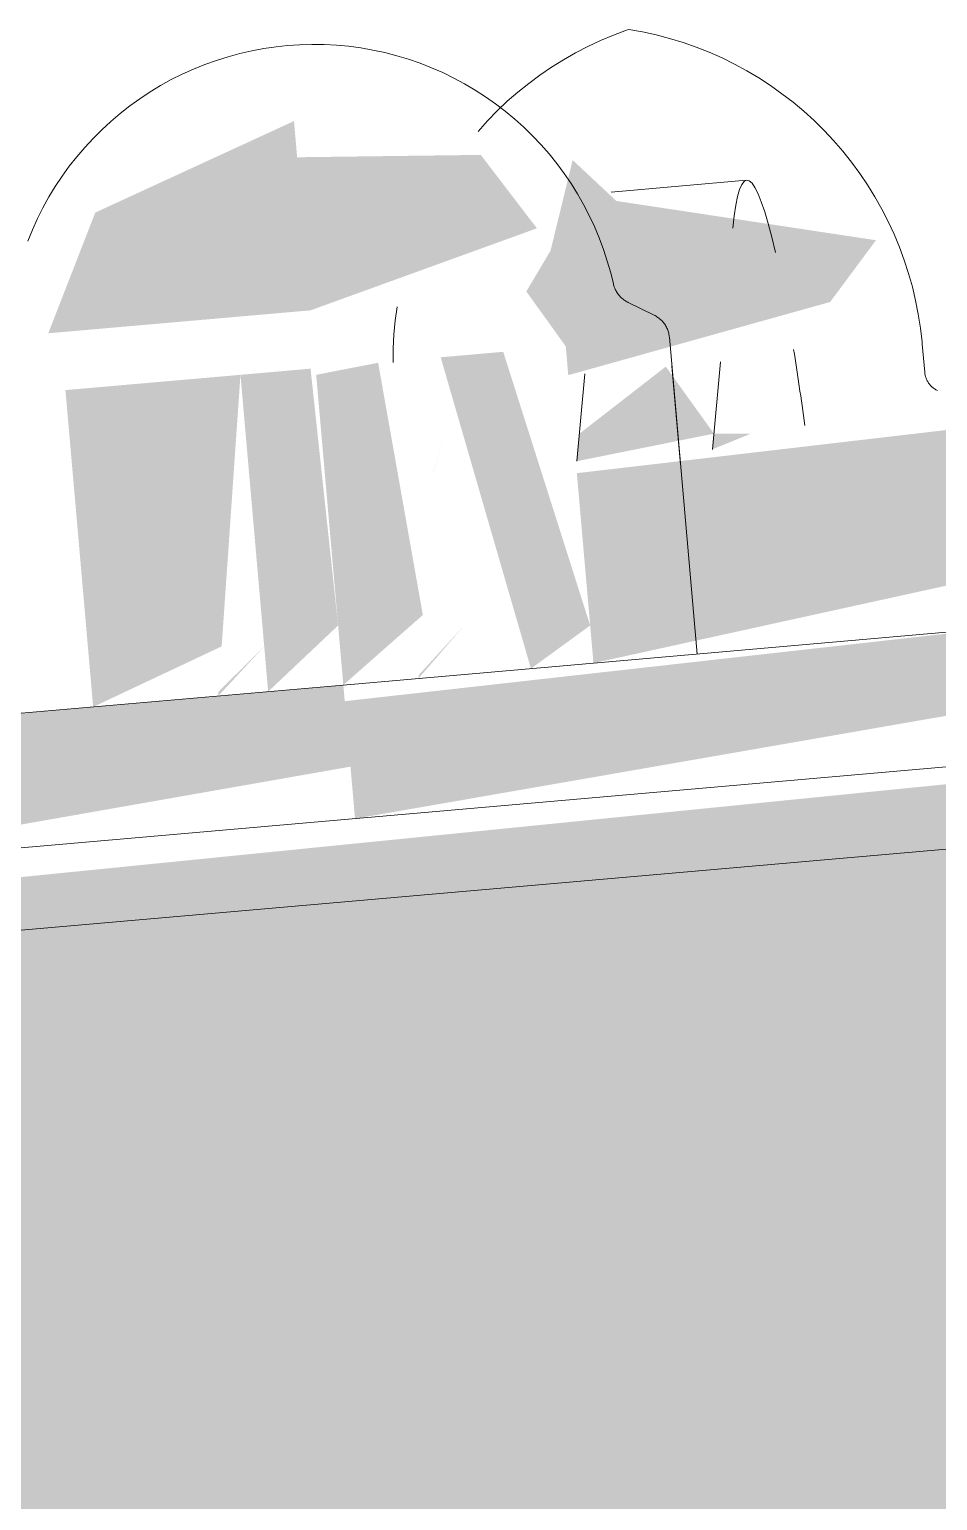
# Model space of a CAD drawing. Header units: millimetres. Extents: x -4612930 to -4329258, y -1064 to 30311.
# Drawn here: x -4567665.3 to -4567632, y 16921.3 to 16975.1 of the extents above; entities that cross this region are included whole.
import ezdxf

# ---------------------------------------------------------------- set-up
doc = ezdxf.new("R2010")
doc.units = ezdxf.units.MM
doc.layers.add('Q-SPCQ', color=91, linetype='Continuous', lineweight=5)

# ---------------------------------------------------------------- blocks, each defined once
blk = doc.blocks.new('Static Line_Sayfa_Metal Deck_Pan Mount - Up to 15 _ pitch - Max 2 Users-1845519-SOUTH WEST')
at = {"layer": 'Q-SPCQ'}
for points in [[(-4567664.569, 16963.987), (-4567654.968, 16964.827), (-4567655.574, 16971.756), (-4567661.907, 16968.84), (-4567664.527, 16964.064)], [(-4567664.569, 16963.987), (-4567658.45, 16970.431), (-4567662.849, 16968.406), (-4567664.539, 16964.064)], [(-4567654.968, 16964.827), (-4567646.68, 16967.83), (-4567648.736, 16970.518), (-4567655.458, 16970.431)], [(-4567645.533, 16962.454), (-4567635.946, 16965.133), (-4567634.268, 16967.394), (-4567643.774, 16968.832), (-4567645.372, 16970.329), (-4567646.182, 16967.011), (-4567647.069, 16965.518), (-4567645.625, 16963.509), (-4567645.599, 16963.215)], [(-4567650.499, 16958.843), (-4567649.98, 16960.549), (-4567650.497, 16958.866)], [(-4567653.339, 16946.217), (-4567628.62, 16950.519), (-4567629.565, 16953.228), (-4567653.716, 16950.519), (-4567653.343, 16946.263)], [(-4567733.807, 16908.663), (-4567730.627, 16908.941), (-4567723.08, 16937.104), (-4567583.076, 16949.353), (-4567568.903, 16923.09), (-4567567.573, 16923.206), (-4567582.636, 16952.403), (-4567725.941, 16938.02), (-4567728.502, 16928.461)], [(-4567658.346, 16950.71), (-4567656.663, 16952.525), (-4567658.335, 16950.87)], [(-4567675.256, 16944.3), (-4567653.506, 16948.122), (-4567653.768, 16951.111), (-4567675.684, 16949.193), (-4567675.422, 16946.205)]]:
    blk.add_hatch(color=256, dxfattribs=at).paths.add_polyline_path(points)
h = blk.add_hatch(color=256, dxfattribs=at)
h.paths.add_polyline_path([(-4567650.204, 16963.108), (-4567646.9, 16951.712), (-4567644.731, 16953.29), (-4567647.914, 16963.309), (-4567648.736, 16963.237)])
h.paths.add_polyline_path([(-4567653.768, 16951.111), (-4567650.856, 16953.675), (-4567652.493, 16962.908), (-4567654.761, 16962.467), (-4567653.891, 16952.525)])
h = blk.add_hatch(color=256, dxfattribs=at)
h.paths.add_polyline_path([(-4567657.533, 16962.467), (-4567656.519, 16950.87), (-4567653.958, 16953.29), (-4567654.968, 16962.692)])
h.paths.add_polyline_path([(-4567662.925, 16950.31), (-4567658.221, 16952.525), (-4567657.533, 16962.467), (-4567663.94, 16961.907), (-4567662.943, 16950.51)])
h = blk.add_hatch(color=256, dxfattribs=at)
h.paths.add_polyline_path([(-4567651.017, 16951.351), (-4567649.344, 16953.29), (-4567651.008, 16951.476)])
h.paths.add_polyline_path([(-4567644.61, 16951.912), (-4567629.78, 16955.168), (-4567630.256, 16960.614), (-4567645.219, 16958.866), (-4567644.664, 16952.525)])
h = blk.add_hatch(color=256, dxfattribs=at)
h.paths.add_polyline_path([(-4567737.857, 16908.308), (-4567733.807, 16908.663), (-4567725.941, 16938.02), (-4567740.346, 16936.76), (-4567739.23, 16923.999)])
h.paths.add_polyline_path([(-4567730.627, 16908.941), (-4567570.754, 16922.928), (-4567583.076, 16949.353), (-4567723.08, 16937.104), (-4567725.396, 16928.461)])
h.paths.add_polyline_path([(-4567567.573, 16923.206), (-4567538.618, 16925.739), (-4567541.107, 16954.191), (-4567579.766, 16949.353), (-4567570.024, 16928.461)])
for p, q in [((-4567642.39, 16964.652), (-4567643.344, 16965.118)), ((-4567642.39, 16964.652), (-4567643.344, 16965.118)), ((-4567640.817, 16952.244), (-4567641.832, 16963.841)), ((-4567640.817, 16952.244), (-4567641.832, 16963.841)), ((-4567632.484, 16962.565), (-4567632.574, 16963.588)), ((-4567632.484, 16962.565), (-4567632.574, 16963.588)), ((-4567632.484, 16962.565), (-4567632.574, 16963.588)), ((-4567632.484, 16962.565), (-4567632.574, 16963.588)), ((-4567632.484, 16962.565), (-4567632.574, 16963.588)), ((-4567632.484, 16962.565), (-4567632.574, 16963.588)), ((-4567632.484, 16962.565), (-4567632.574, 16963.588)), ((-4567632.484, 16962.565), (-4567632.574, 16963.588)), ((-4567632.484, 16962.565), (-4567632.574, 16963.588)), ((-4567632.484, 16962.565), (-4567632.574, 16963.588)), ((-4567632.484, 16962.565), (-4567632.574, 16963.588)), ((-4567632.484, 16962.565), (-4567632.574, 16963.588)), ((-4567632.484, 16962.565), (-4567632.574, 16963.588)), ((-4567632.484, 16962.565), (-4567632.574, 16963.588)), ((-4567632.484, 16962.565), (-4567632.574, 16963.588)), ((-4567632.484, 16962.565), (-4567632.574, 16963.588)), ((-4567632.484, 16962.565), (-4567632.574, 16963.588)), ((-4567641.425, 16959.189), (-4567641.739, 16962.786)), ((-4567641.425, 16959.189), (-4567641.739, 16962.786)), ((-4567653.768, 16951.111), (-4567628.863, 16953.29)), ((-4567581.245, 16952.525), (-4567725.434, 16939.91)), ((-4567675.684, 16949.193), (-4567653.768, 16951.111)), ((-4567723.08, 16937.104), (-4567583.076, 16949.353))]:
    blk.add_line(p, q, dxfattribs=at)
at = {"layer": 'Q-SPCQ', "flags": 128}
for points in [[(-4567648.835, 16971.38), (-4567648.493, 16971.76), (-4567648.135, 16972.127), (-4567647.764, 16972.479), (-4567647.378, 16972.815), (-4567646.98, 16973.137), (-4567646.568, 16973.441), (-4567646.145, 16973.73), (-4567645.711, 16974.001), (-4567645.267, 16974.254), (-4567644.812, 16974.489), (-4567644.349, 16974.707), (-4567643.877, 16974.905), (-4567643.398, 16975.084), (-4567643.32, 16975.111)], [(-4567648.835, 16971.38), (-4567648.493, 16971.76), (-4567648.135, 16972.127), (-4567647.764, 16972.479), (-4567647.378, 16972.815), (-4567646.98, 16973.137), (-4567646.568, 16973.441), (-4567646.145, 16973.73), (-4567645.711, 16974.001), (-4567645.267, 16974.254), (-4567644.812, 16974.489), (-4567644.349, 16974.707), (-4567643.877, 16974.905), (-4567643.398, 16975.084), (-4567643.32, 16975.111)], [(-4567648.835, 16971.38), (-4567648.493, 16971.76), (-4567648.135, 16972.127), (-4567647.764, 16972.479), (-4567647.378, 16972.815), (-4567646.98, 16973.137), (-4567646.568, 16973.441), (-4567646.145, 16973.73), (-4567645.711, 16974.001), (-4567645.267, 16974.254), (-4567644.812, 16974.489), (-4567644.349, 16974.707), (-4567643.877, 16974.905), (-4567643.398, 16975.084), (-4567643.32, 16975.111)], [(-4567648.835, 16971.38), (-4567648.493, 16971.76), (-4567648.135, 16972.127), (-4567647.764, 16972.479), (-4567647.378, 16972.815), (-4567646.98, 16973.137), (-4567646.568, 16973.441), (-4567646.145, 16973.73), (-4567645.711, 16974.001), (-4567645.267, 16974.254), (-4567644.812, 16974.489), (-4567644.349, 16974.707), (-4567643.877, 16974.905), (-4567643.398, 16975.084), (-4567643.32, 16975.111)], [(-4567648.835, 16971.38), (-4567648.493, 16971.76), (-4567648.135, 16972.127), (-4567647.764, 16972.479), (-4567647.378, 16972.815), (-4567646.98, 16973.137), (-4567646.568, 16973.441), (-4567646.145, 16973.73), (-4567645.711, 16974.001), (-4567645.267, 16974.254), (-4567644.812, 16974.489), (-4567644.349, 16974.707), (-4567643.877, 16974.905), (-4567643.398, 16975.084), (-4567643.32, 16975.111)], [(-4567648.835, 16971.38), (-4567648.493, 16971.76), (-4567648.135, 16972.127), (-4567647.764, 16972.479), (-4567647.378, 16972.815), (-4567646.98, 16973.137), (-4567646.568, 16973.441), (-4567646.145, 16973.73), (-4567645.711, 16974.001), (-4567645.267, 16974.254), (-4567644.812, 16974.489), (-4567644.349, 16974.707), (-4567643.877, 16974.905), (-4567643.398, 16975.084), (-4567643.32, 16975.111)], [(-4567648.835, 16971.38), (-4567648.493, 16971.76), (-4567648.135, 16972.127), (-4567647.764, 16972.479), (-4567647.378, 16972.815), (-4567646.98, 16973.137), (-4567646.568, 16973.441), (-4567646.145, 16973.73), (-4567645.711, 16974.001), (-4567645.267, 16974.254), (-4567644.812, 16974.489), (-4567644.349, 16974.707), (-4567643.877, 16974.905), (-4567643.398, 16975.084), (-4567643.32, 16975.111)], [(-4567648.835, 16971.38), (-4567648.493, 16971.76), (-4567648.135, 16972.127), (-4567647.764, 16972.479), (-4567647.378, 16972.815), (-4567646.98, 16973.137), (-4567646.568, 16973.441), (-4567646.145, 16973.73), (-4567645.711, 16974.001), (-4567645.267, 16974.254), (-4567644.812, 16974.489), (-4567644.349, 16974.707), (-4567643.877, 16974.905), (-4567643.398, 16975.084), (-4567643.32, 16975.111)], [(-4567648.835, 16971.38), (-4567648.493, 16971.76), (-4567648.135, 16972.127), (-4567647.764, 16972.479), (-4567647.378, 16972.815), (-4567646.98, 16973.137), (-4567646.568, 16973.441), (-4567646.145, 16973.73), (-4567645.711, 16974.001), (-4567645.267, 16974.254), (-4567644.812, 16974.489), (-4567644.349, 16974.707), (-4567643.877, 16974.905), (-4567643.398, 16975.084), (-4567643.32, 16975.111)], [(-4567648.835, 16971.38), (-4567648.493, 16971.76), (-4567648.135, 16972.127), (-4567647.764, 16972.479), (-4567647.378, 16972.815), (-4567646.98, 16973.137), (-4567646.568, 16973.441), (-4567646.145, 16973.73), (-4567645.711, 16974.001), (-4567645.267, 16974.254), (-4567644.812, 16974.489), (-4567644.349, 16974.707), (-4567643.877, 16974.905), (-4567643.398, 16975.084), (-4567643.32, 16975.111)], [(-4567648.835, 16971.38), (-4567648.493, 16971.76), (-4567648.135, 16972.127), (-4567647.764, 16972.479), (-4567647.378, 16972.815), (-4567646.98, 16973.137), (-4567646.568, 16973.441), (-4567646.145, 16973.73), (-4567645.711, 16974.001), (-4567645.267, 16974.254), (-4567644.812, 16974.489), (-4567644.349, 16974.707), (-4567643.877, 16974.905), (-4567643.398, 16975.084), (-4567643.32, 16975.111)], [(-4567648.835, 16971.38), (-4567648.493, 16971.76), (-4567648.135, 16972.127), (-4567647.764, 16972.479), (-4567647.378, 16972.815), (-4567646.98, 16973.137), (-4567646.568, 16973.441), (-4567646.145, 16973.73), (-4567645.711, 16974.001), (-4567645.267, 16974.254), (-4567644.812, 16974.489), (-4567644.349, 16974.707), (-4567643.877, 16974.905), (-4567643.398, 16975.084), (-4567643.32, 16975.111)], [(-4567648.835, 16971.38), (-4567648.493, 16971.76), (-4567648.135, 16972.127), (-4567647.764, 16972.479), (-4567647.378, 16972.815), (-4567646.98, 16973.137), (-4567646.568, 16973.441), (-4567646.145, 16973.73), (-4567645.711, 16974.001), (-4567645.267, 16974.254), (-4567644.812, 16974.489), (-4567644.349, 16974.707), (-4567643.877, 16974.905), (-4567643.398, 16975.084), (-4567643.32, 16975.111)], [(-4567648.835, 16971.38), (-4567648.493, 16971.76), (-4567648.135, 16972.127), (-4567647.764, 16972.479), (-4567647.378, 16972.815), (-4567646.98, 16973.137), (-4567646.568, 16973.441), (-4567646.145, 16973.73), (-4567645.711, 16974.001), (-4567645.267, 16974.254), (-4567644.812, 16974.489), (-4567644.349, 16974.707), (-4567643.877, 16974.905), (-4567643.398, 16975.084), (-4567643.32, 16975.111)], [(-4567648.835, 16971.38), (-4567648.493, 16971.76), (-4567648.135, 16972.127), (-4567647.764, 16972.479), (-4567647.378, 16972.815), (-4567646.98, 16973.137), (-4567646.568, 16973.441), (-4567646.145, 16973.73), (-4567645.711, 16974.001), (-4567645.267, 16974.254), (-4567644.812, 16974.489), (-4567644.349, 16974.707), (-4567643.877, 16974.905), (-4567643.398, 16975.084), (-4567643.32, 16975.111)], [(-4567648.835, 16971.38), (-4567648.493, 16971.76), (-4567648.135, 16972.127), (-4567647.764, 16972.479), (-4567647.378, 16972.815), (-4567646.98, 16973.137), (-4567646.568, 16973.441), (-4567646.145, 16973.73), (-4567645.711, 16974.001), (-4567645.267, 16974.254), (-4567644.812, 16974.489), (-4567644.349, 16974.707), (-4567643.877, 16974.905), (-4567643.398, 16975.084), (-4567643.32, 16975.111)], [(-4567648.835, 16971.38), (-4567648.493, 16971.76), (-4567648.135, 16972.127), (-4567647.764, 16972.479), (-4567647.378, 16972.815), (-4567646.98, 16973.137), (-4567646.568, 16973.441), (-4567646.145, 16973.73), (-4567645.711, 16974.001), (-4567645.267, 16974.254), (-4567644.812, 16974.489), (-4567644.349, 16974.707), (-4567643.877, 16974.905), (-4567643.398, 16975.084), (-4567643.32, 16975.111)], [(-4567643.32, 16975.111), (-4567642.816, 16975.021), (-4567642.316, 16974.911), (-4567641.821, 16974.781), (-4567641.332, 16974.631), (-4567640.849, 16974.462), (-4567640.373, 16974.273), (-4567639.905, 16974.066), (-4567639.446, 16973.84), (-4567638.996, 16973.596), (-4567638.556, 16973.334), (-4567638.127, 16973.055), (-4567637.71, 16972.759), (-4567637.304, 16972.446), (-4567636.912, 16972.118), (-4567636.533, 16971.774), (-4567636.168, 16971.415), (-4567635.818, 16971.042), (-4567635.483, 16970.655), (-4567635.163, 16970.255), (-4567634.86, 16969.842), (-4567634.574, 16969.418), (-4567634.305, 16968.983), (-4567634.053, 16968.537), (-4567633.82, 16968.082), (-4567633.605, 16967.617), (-4567633.408, 16967.144), (-4567633.231, 16966.664), (-4567633.073, 16966.177), (-4567632.935, 16965.685), (-4567632.816, 16965.187), (-4567632.718, 16964.685), (-4567632.639, 16964.179), (-4567632.581, 16963.67), (-4567632.574, 16963.588)], [(-4567643.32, 16975.111), (-4567642.816, 16975.021), (-4567642.316, 16974.911), (-4567641.821, 16974.781), (-4567641.332, 16974.631), (-4567640.849, 16974.462), (-4567640.373, 16974.273), (-4567639.905, 16974.066), (-4567639.446, 16973.84), (-4567638.996, 16973.596), (-4567638.556, 16973.334), (-4567638.127, 16973.055), (-4567637.71, 16972.759), (-4567637.304, 16972.446), (-4567636.912, 16972.118), (-4567636.533, 16971.774), (-4567636.168, 16971.415), (-4567635.818, 16971.042), (-4567635.483, 16970.655), (-4567635.163, 16970.255), (-4567634.86, 16969.842), (-4567634.574, 16969.418), (-4567634.305, 16968.983), (-4567634.053, 16968.537), (-4567633.82, 16968.082), (-4567633.605, 16967.617), (-4567633.408, 16967.144), (-4567633.231, 16966.664), (-4567633.073, 16966.177), (-4567632.935, 16965.685), (-4567632.816, 16965.187), (-4567632.718, 16964.685), (-4567632.639, 16964.179), (-4567632.581, 16963.67), (-4567632.574, 16963.588)], [(-4567643.32, 16975.111), (-4567642.816, 16975.021), (-4567642.316, 16974.911), (-4567641.821, 16974.781), (-4567641.332, 16974.631), (-4567640.849, 16974.462), (-4567640.373, 16974.273), (-4567639.905, 16974.066), (-4567639.446, 16973.84), (-4567638.996, 16973.596), (-4567638.556, 16973.334), (-4567638.127, 16973.055), (-4567637.71, 16972.759), (-4567637.304, 16972.446), (-4567636.912, 16972.118), (-4567636.533, 16971.774), (-4567636.168, 16971.415), (-4567635.818, 16971.042), (-4567635.483, 16970.655), (-4567635.163, 16970.255), (-4567634.86, 16969.842), (-4567634.574, 16969.418), (-4567634.305, 16968.983), (-4567634.053, 16968.537), (-4567633.82, 16968.082), (-4567633.605, 16967.617), (-4567633.408, 16967.144), (-4567633.231, 16966.664), (-4567633.073, 16966.177), (-4567632.935, 16965.685), (-4567632.816, 16965.187), (-4567632.718, 16964.685), (-4567632.639, 16964.179), (-4567632.581, 16963.67), (-4567632.574, 16963.588)], [(-4567643.32, 16975.111), (-4567642.816, 16975.021), (-4567642.316, 16974.911), (-4567641.821, 16974.781), (-4567641.332, 16974.631), (-4567640.849, 16974.462), (-4567640.373, 16974.273), (-4567639.905, 16974.066), (-4567639.446, 16973.84), (-4567638.996, 16973.596), (-4567638.556, 16973.334), (-4567638.127, 16973.055), (-4567637.71, 16972.759), (-4567637.304, 16972.446), (-4567636.912, 16972.118), (-4567636.533, 16971.774), (-4567636.168, 16971.415), (-4567635.818, 16971.042), (-4567635.483, 16970.655), (-4567635.163, 16970.255), (-4567634.86, 16969.842), (-4567634.574, 16969.418), (-4567634.305, 16968.983), (-4567634.053, 16968.537), (-4567633.82, 16968.082), (-4567633.605, 16967.617), (-4567633.408, 16967.144), (-4567633.231, 16966.664), (-4567633.073, 16966.177), (-4567632.935, 16965.685), (-4567632.816, 16965.187), (-4567632.718, 16964.685), (-4567632.639, 16964.179), (-4567632.581, 16963.67), (-4567632.574, 16963.588)], [(-4567643.32, 16975.111), (-4567642.816, 16975.021), (-4567642.316, 16974.911), (-4567641.821, 16974.781), (-4567641.332, 16974.631), (-4567640.849, 16974.462), (-4567640.373, 16974.273), (-4567639.905, 16974.066), (-4567639.446, 16973.84), (-4567638.996, 16973.596), (-4567638.556, 16973.334), (-4567638.127, 16973.055), (-4567637.71, 16972.759), (-4567637.304, 16972.446), (-4567636.912, 16972.118), (-4567636.533, 16971.774), (-4567636.168, 16971.415), (-4567635.818, 16971.042), (-4567635.483, 16970.655), (-4567635.163, 16970.255), (-4567634.86, 16969.842), (-4567634.574, 16969.418), (-4567634.305, 16968.983), (-4567634.053, 16968.537), (-4567633.82, 16968.082), (-4567633.605, 16967.617), (-4567633.408, 16967.144), (-4567633.231, 16966.664), (-4567633.073, 16966.177), (-4567632.935, 16965.685), (-4567632.816, 16965.187), (-4567632.718, 16964.685), (-4567632.639, 16964.179), (-4567632.581, 16963.67), (-4567632.574, 16963.588)], [(-4567643.32, 16975.111), (-4567642.816, 16975.021), (-4567642.316, 16974.911), (-4567641.821, 16974.781), (-4567641.332, 16974.631), (-4567640.849, 16974.462), (-4567640.373, 16974.273), (-4567639.905, 16974.066), (-4567639.446, 16973.84), (-4567638.996, 16973.596), (-4567638.556, 16973.334), (-4567638.127, 16973.055), (-4567637.71, 16972.759), (-4567637.304, 16972.446), (-4567636.912, 16972.118), (-4567636.533, 16971.774), (-4567636.168, 16971.415), (-4567635.818, 16971.042), (-4567635.483, 16970.655), (-4567635.163, 16970.255), (-4567634.86, 16969.842), (-4567634.574, 16969.418), (-4567634.305, 16968.983), (-4567634.053, 16968.537), (-4567633.82, 16968.082), (-4567633.605, 16967.617), (-4567633.408, 16967.144), (-4567633.231, 16966.664), (-4567633.073, 16966.177), (-4567632.935, 16965.685), (-4567632.816, 16965.187), (-4567632.718, 16964.685), (-4567632.639, 16964.179), (-4567632.581, 16963.67), (-4567632.574, 16963.588)], [(-4567643.32, 16975.111), (-4567642.816, 16975.021), (-4567642.316, 16974.911), (-4567641.821, 16974.781), (-4567641.332, 16974.631), (-4567640.849, 16974.462), (-4567640.373, 16974.273), (-4567639.905, 16974.066), (-4567639.446, 16973.84), (-4567638.996, 16973.596), (-4567638.556, 16973.334), (-4567638.127, 16973.055), (-4567637.71, 16972.759), (-4567637.304, 16972.446), (-4567636.912, 16972.118), (-4567636.533, 16971.774), (-4567636.168, 16971.415), (-4567635.818, 16971.042), (-4567635.483, 16970.655), (-4567635.163, 16970.255), (-4567634.86, 16969.842), (-4567634.574, 16969.418), (-4567634.305, 16968.983), (-4567634.053, 16968.537), (-4567633.82, 16968.082), (-4567633.605, 16967.617), (-4567633.408, 16967.144), (-4567633.231, 16966.664), (-4567633.073, 16966.177), (-4567632.935, 16965.685), (-4567632.816, 16965.187), (-4567632.718, 16964.685), (-4567632.639, 16964.179), (-4567632.581, 16963.67), (-4567632.574, 16963.588)], [(-4567643.32, 16975.111), (-4567642.816, 16975.021), (-4567642.316, 16974.911), (-4567641.821, 16974.781), (-4567641.332, 16974.631), (-4567640.849, 16974.462), (-4567640.373, 16974.273), (-4567639.905, 16974.066), (-4567639.446, 16973.84), (-4567638.996, 16973.596), (-4567638.556, 16973.334), (-4567638.127, 16973.055), (-4567637.71, 16972.759), (-4567637.304, 16972.446), (-4567636.912, 16972.118), (-4567636.533, 16971.774), (-4567636.168, 16971.415), (-4567635.818, 16971.042), (-4567635.483, 16970.655), (-4567635.163, 16970.255), (-4567634.86, 16969.842), (-4567634.574, 16969.418), (-4567634.305, 16968.983), (-4567634.053, 16968.537), (-4567633.82, 16968.082), (-4567633.605, 16967.617), (-4567633.408, 16967.144), (-4567633.231, 16966.664), (-4567633.073, 16966.177), (-4567632.935, 16965.685), (-4567632.816, 16965.187), (-4567632.718, 16964.685), (-4567632.639, 16964.179), (-4567632.581, 16963.67), (-4567632.574, 16963.588)], [(-4567643.32, 16975.111), (-4567642.816, 16975.021), (-4567642.316, 16974.911), (-4567641.821, 16974.781), (-4567641.332, 16974.631), (-4567640.849, 16974.462), (-4567640.373, 16974.273), (-4567639.905, 16974.066), (-4567639.446, 16973.84), (-4567638.996, 16973.596), (-4567638.556, 16973.334), (-4567638.127, 16973.055), (-4567637.71, 16972.759), (-4567637.304, 16972.446), (-4567636.912, 16972.118), (-4567636.533, 16971.774), (-4567636.168, 16971.415), (-4567635.818, 16971.042), (-4567635.483, 16970.655), (-4567635.163, 16970.255), (-4567634.86, 16969.842), (-4567634.574, 16969.418), (-4567634.305, 16968.983), (-4567634.053, 16968.537), (-4567633.82, 16968.082), (-4567633.605, 16967.617), (-4567633.408, 16967.144), (-4567633.231, 16966.664), (-4567633.073, 16966.177), (-4567632.935, 16965.685), (-4567632.816, 16965.187), (-4567632.718, 16964.685), (-4567632.639, 16964.179), (-4567632.581, 16963.67), (-4567632.574, 16963.588)], [(-4567643.32, 16975.111), (-4567642.816, 16975.021), (-4567642.316, 16974.911), (-4567641.821, 16974.781), (-4567641.332, 16974.631), (-4567640.849, 16974.462), (-4567640.373, 16974.273), (-4567639.905, 16974.066), (-4567639.446, 16973.84), (-4567638.996, 16973.596), (-4567638.556, 16973.334), (-4567638.127, 16973.055), (-4567637.71, 16972.759), (-4567637.304, 16972.446), (-4567636.912, 16972.118), (-4567636.533, 16971.774), (-4567636.168, 16971.415), (-4567635.818, 16971.042), (-4567635.483, 16970.655), (-4567635.163, 16970.255), (-4567634.86, 16969.842), (-4567634.574, 16969.418), (-4567634.305, 16968.983), (-4567634.053, 16968.537), (-4567633.82, 16968.082), (-4567633.605, 16967.617), (-4567633.408, 16967.144), (-4567633.231, 16966.664), (-4567633.073, 16966.177), (-4567632.935, 16965.685), (-4567632.816, 16965.187), (-4567632.718, 16964.685), (-4567632.639, 16964.179), (-4567632.581, 16963.67), (-4567632.574, 16963.588)], [(-4567643.32, 16975.111), (-4567642.816, 16975.021), (-4567642.316, 16974.911), (-4567641.821, 16974.781), (-4567641.332, 16974.631), (-4567640.849, 16974.462), (-4567640.373, 16974.273), (-4567639.905, 16974.066), (-4567639.446, 16973.84), (-4567638.996, 16973.596), (-4567638.556, 16973.334), (-4567638.127, 16973.055), (-4567637.71, 16972.759), (-4567637.304, 16972.446), (-4567636.912, 16972.118), (-4567636.533, 16971.774), (-4567636.168, 16971.415), (-4567635.818, 16971.042), (-4567635.483, 16970.655), (-4567635.163, 16970.255), (-4567634.86, 16969.842), (-4567634.574, 16969.418), (-4567634.305, 16968.983), (-4567634.053, 16968.537), (-4567633.82, 16968.082), (-4567633.605, 16967.617), (-4567633.408, 16967.144), (-4567633.231, 16966.664), (-4567633.073, 16966.177), (-4567632.935, 16965.685), (-4567632.816, 16965.187), (-4567632.718, 16964.685), (-4567632.639, 16964.179), (-4567632.581, 16963.67), (-4567632.574, 16963.588)], [(-4567643.32, 16975.111), (-4567642.816, 16975.021), (-4567642.316, 16974.911), (-4567641.821, 16974.781), (-4567641.332, 16974.631), (-4567640.849, 16974.462), (-4567640.373, 16974.273), (-4567639.905, 16974.066), (-4567639.446, 16973.84), (-4567638.996, 16973.596), (-4567638.556, 16973.334), (-4567638.127, 16973.055), (-4567637.71, 16972.759), (-4567637.304, 16972.446), (-4567636.912, 16972.118), (-4567636.533, 16971.774), (-4567636.168, 16971.415), (-4567635.818, 16971.042), (-4567635.483, 16970.655), (-4567635.163, 16970.255), (-4567634.86, 16969.842), (-4567634.574, 16969.418), (-4567634.305, 16968.983), (-4567634.053, 16968.537), (-4567633.82, 16968.082), (-4567633.605, 16967.617), (-4567633.408, 16967.144), (-4567633.231, 16966.664), (-4567633.073, 16966.177), (-4567632.935, 16965.685), (-4567632.816, 16965.187), (-4567632.718, 16964.685), (-4567632.639, 16964.179), (-4567632.581, 16963.67), (-4567632.574, 16963.588)], [(-4567643.32, 16975.111), (-4567642.816, 16975.021), (-4567642.316, 16974.911), (-4567641.821, 16974.781), (-4567641.332, 16974.631), (-4567640.849, 16974.462), (-4567640.373, 16974.273), (-4567639.905, 16974.066), (-4567639.446, 16973.84), (-4567638.996, 16973.596), (-4567638.556, 16973.334), (-4567638.127, 16973.055), (-4567637.71, 16972.759), (-4567637.304, 16972.446), (-4567636.912, 16972.118), (-4567636.533, 16971.774), (-4567636.168, 16971.415), (-4567635.818, 16971.042), (-4567635.483, 16970.655), (-4567635.163, 16970.255), (-4567634.86, 16969.842), (-4567634.574, 16969.418), (-4567634.305, 16968.983), (-4567634.053, 16968.537), (-4567633.82, 16968.082), (-4567633.605, 16967.617), (-4567633.408, 16967.144), (-4567633.231, 16966.664), (-4567633.073, 16966.177), (-4567632.935, 16965.685), (-4567632.816, 16965.187), (-4567632.718, 16964.685), (-4567632.639, 16964.179), (-4567632.581, 16963.67), (-4567632.574, 16963.588)], [(-4567643.32, 16975.111), (-4567642.816, 16975.021), (-4567642.316, 16974.911), (-4567641.821, 16974.781), (-4567641.332, 16974.631), (-4567640.849, 16974.462), (-4567640.373, 16974.273), (-4567639.905, 16974.066), (-4567639.446, 16973.84), (-4567638.996, 16973.596), (-4567638.556, 16973.334), (-4567638.127, 16973.055), (-4567637.71, 16972.759), (-4567637.304, 16972.446), (-4567636.912, 16972.118), (-4567636.533, 16971.774), (-4567636.168, 16971.415), (-4567635.818, 16971.042), (-4567635.483, 16970.655), (-4567635.163, 16970.255), (-4567634.86, 16969.842), (-4567634.574, 16969.418), (-4567634.305, 16968.983), (-4567634.053, 16968.537), (-4567633.82, 16968.082), (-4567633.605, 16967.617), (-4567633.408, 16967.144), (-4567633.231, 16966.664), (-4567633.073, 16966.177), (-4567632.935, 16965.685), (-4567632.816, 16965.187), (-4567632.718, 16964.685), (-4567632.639, 16964.179), (-4567632.581, 16963.67), (-4567632.574, 16963.588)], [(-4567643.32, 16975.111), (-4567642.816, 16975.021), (-4567642.316, 16974.911), (-4567641.821, 16974.781), (-4567641.332, 16974.631), (-4567640.849, 16974.462), (-4567640.373, 16974.273), (-4567639.905, 16974.066), (-4567639.446, 16973.84), (-4567638.996, 16973.596), (-4567638.556, 16973.334), (-4567638.127, 16973.055), (-4567637.71, 16972.759), (-4567637.304, 16972.446), (-4567636.912, 16972.118), (-4567636.533, 16971.774), (-4567636.168, 16971.415), (-4567635.818, 16971.042), (-4567635.483, 16970.655), (-4567635.163, 16970.255), (-4567634.86, 16969.842), (-4567634.574, 16969.418), (-4567634.305, 16968.983), (-4567634.053, 16968.537), (-4567633.82, 16968.082), (-4567633.605, 16967.617), (-4567633.408, 16967.144), (-4567633.231, 16966.664), (-4567633.073, 16966.177), (-4567632.935, 16965.685), (-4567632.816, 16965.187), (-4567632.718, 16964.685), (-4567632.639, 16964.179), (-4567632.581, 16963.67), (-4567632.574, 16963.588)], [(-4567643.32, 16975.111), (-4567642.816, 16975.021), (-4567642.316, 16974.911), (-4567641.821, 16974.781), (-4567641.332, 16974.631), (-4567640.849, 16974.462), (-4567640.373, 16974.273), (-4567639.905, 16974.066), (-4567639.446, 16973.84), (-4567638.996, 16973.596), (-4567638.556, 16973.334), (-4567638.127, 16973.055), (-4567637.71, 16972.759), (-4567637.304, 16972.446), (-4567636.912, 16972.118), (-4567636.533, 16971.774), (-4567636.168, 16971.415), (-4567635.818, 16971.042), (-4567635.483, 16970.655), (-4567635.163, 16970.255), (-4567634.86, 16969.842), (-4567634.574, 16969.418), (-4567634.305, 16968.983), (-4567634.053, 16968.537), (-4567633.82, 16968.082), (-4567633.605, 16967.617), (-4567633.408, 16967.144), (-4567633.231, 16966.664), (-4567633.073, 16966.177), (-4567632.935, 16965.685), (-4567632.816, 16965.187), (-4567632.718, 16964.685), (-4567632.639, 16964.179), (-4567632.581, 16963.67), (-4567632.574, 16963.588)], [(-4567643.32, 16975.111), (-4567642.816, 16975.021), (-4567642.316, 16974.911), (-4567641.821, 16974.781), (-4567641.332, 16974.631), (-4567640.849, 16974.462), (-4567640.373, 16974.273), (-4567639.905, 16974.066), (-4567639.446, 16973.84), (-4567638.996, 16973.596), (-4567638.556, 16973.334), (-4567638.127, 16973.055), (-4567637.71, 16972.759), (-4567637.304, 16972.446), (-4567636.912, 16972.118), (-4567636.533, 16971.774), (-4567636.168, 16971.415), (-4567635.818, 16971.042), (-4567635.483, 16970.655), (-4567635.163, 16970.255), (-4567634.86, 16969.842), (-4567634.574, 16969.418), (-4567634.305, 16968.983), (-4567634.053, 16968.537), (-4567633.82, 16968.082), (-4567633.605, 16967.617), (-4567633.408, 16967.144), (-4567633.231, 16966.664), (-4567633.073, 16966.177), (-4567632.935, 16965.685), (-4567632.816, 16965.187), (-4567632.718, 16964.685), (-4567632.639, 16964.179), (-4567632.581, 16963.67), (-4567632.574, 16963.588)], [(-4567665.32, 16967.359), (-4567665.151, 16967.775), (-4567664.965, 16968.184), (-4567664.763, 16968.586), (-4567664.545, 16968.978), (-4567664.312, 16969.362), (-4567664.063, 16969.736), (-4567663.8, 16970.1), (-4567663.522, 16970.453), (-4567663.23, 16970.794), (-4567662.925, 16971.124), (-4567662.608, 16971.441), (-4567662.277, 16971.746), (-4567661.935, 16972.036), (-4567661.581, 16972.313), (-4567661.217, 16972.576), (-4567660.842, 16972.824), (-4567660.458, 16973.056), (-4567660.065, 16973.273), (-4567659.663, 16973.474), (-4567659.254, 16973.659), (-4567658.837, 16973.827), (-4567658.414, 16973.979), (-4567657.986, 16974.113), (-4567657.552, 16974.231), (-4567657.114, 16974.331), (-4567656.673, 16974.413), (-4567656.228, 16974.477), (-4567655.816, 16974.521)], [(-4567665.32, 16967.359), (-4567665.151, 16967.775), (-4567664.965, 16968.184), (-4567664.763, 16968.586), (-4567664.545, 16968.978), (-4567664.312, 16969.362), (-4567664.063, 16969.736), (-4567663.8, 16970.1), (-4567663.522, 16970.453), (-4567663.23, 16970.794), (-4567662.925, 16971.124), (-4567662.608, 16971.441), (-4567662.277, 16971.746), (-4567661.935, 16972.036), (-4567661.581, 16972.313), (-4567661.217, 16972.576), (-4567660.842, 16972.824), (-4567660.458, 16973.056), (-4567660.065, 16973.273), (-4567659.663, 16973.474), (-4567659.254, 16973.659), (-4567658.837, 16973.827), (-4567658.414, 16973.979), (-4567657.986, 16974.113), (-4567657.552, 16974.231), (-4567657.114, 16974.331), (-4567656.673, 16974.413), (-4567656.228, 16974.477), (-4567655.816, 16974.521)], [(-4567665.32, 16967.359), (-4567665.151, 16967.775), (-4567664.965, 16968.184), (-4567664.763, 16968.586), (-4567664.545, 16968.978), (-4567664.312, 16969.362), (-4567664.063, 16969.736), (-4567663.8, 16970.1), (-4567663.522, 16970.453), (-4567663.23, 16970.794), (-4567662.925, 16971.124), (-4567662.608, 16971.441), (-4567662.277, 16971.746), (-4567661.935, 16972.036), (-4567661.581, 16972.313), (-4567661.217, 16972.576), (-4567660.842, 16972.824), (-4567660.458, 16973.056), (-4567660.065, 16973.273), (-4567659.663, 16973.474), (-4567659.254, 16973.659), (-4567658.837, 16973.827), (-4567658.414, 16973.979), (-4567657.986, 16974.113), (-4567657.552, 16974.231), (-4567657.114, 16974.331), (-4567656.673, 16974.413), (-4567656.228, 16974.477), (-4567655.816, 16974.521)], [(-4567665.32, 16967.359), (-4567665.151, 16967.775), (-4567664.965, 16968.184), (-4567664.763, 16968.586), (-4567664.545, 16968.978), (-4567664.312, 16969.362), (-4567664.063, 16969.736), (-4567663.8, 16970.1), (-4567663.522, 16970.453), (-4567663.23, 16970.794), (-4567662.925, 16971.124), (-4567662.608, 16971.441), (-4567662.277, 16971.746), (-4567661.935, 16972.036), (-4567661.581, 16972.313), (-4567661.217, 16972.576), (-4567660.842, 16972.824), (-4567660.458, 16973.056), (-4567660.065, 16973.273), (-4567659.663, 16973.474), (-4567659.254, 16973.659), (-4567658.837, 16973.827), (-4567658.414, 16973.979), (-4567657.986, 16974.113), (-4567657.552, 16974.231), (-4567657.114, 16974.331), (-4567656.673, 16974.413), (-4567656.228, 16974.477), (-4567655.816, 16974.521)], [(-4567655.816, 16974.521), (-4567655.368, 16974.551), (-4567654.919, 16974.564), (-4567654.47, 16974.558), (-4567654.021, 16974.534), (-4567653.574, 16974.493), (-4567653.129, 16974.433), (-4567652.686, 16974.356), (-4567652.247, 16974.261), (-4567651.812, 16974.149), (-4567651.382, 16974.019), (-4567650.958, 16973.873), (-4567650.539, 16973.709), (-4567650.128, 16973.529), (-4567649.724, 16973.332), (-4567649.328, 16973.12), (-4567648.942, 16972.892), (-4567648.564, 16972.649), (-4567648.197, 16972.39), (-4567647.84, 16972.117), (-4567647.494, 16971.831), (-4567647.16, 16971.53), (-4567646.839, 16971.217), (-4567646.53, 16970.89), (-4567646.234, 16970.552)], [(-4567655.816, 16974.521), (-4567655.368, 16974.551), (-4567654.919, 16974.564), (-4567654.47, 16974.558), (-4567654.021, 16974.534), (-4567653.574, 16974.493), (-4567653.129, 16974.433), (-4567652.686, 16974.356), (-4567652.247, 16974.261), (-4567651.812, 16974.149), (-4567651.382, 16974.019), (-4567650.958, 16973.873), (-4567650.539, 16973.709), (-4567650.128, 16973.529), (-4567649.724, 16973.332), (-4567649.328, 16973.12), (-4567648.942, 16972.892), (-4567648.564, 16972.649), (-4567648.197, 16972.39), (-4567647.84, 16972.117), (-4567647.494, 16971.831), (-4567647.16, 16971.53), (-4567646.839, 16971.217), (-4567646.53, 16970.89), (-4567646.234, 16970.552)], [(-4567655.816, 16974.521), (-4567655.368, 16974.551), (-4567654.919, 16974.564), (-4567654.47, 16974.558), (-4567654.021, 16974.534), (-4567653.574, 16974.493), (-4567653.129, 16974.433), (-4567652.686, 16974.356), (-4567652.247, 16974.261), (-4567651.812, 16974.149), (-4567651.382, 16974.019), (-4567650.958, 16973.873), (-4567650.539, 16973.709), (-4567650.128, 16973.529), (-4567649.724, 16973.332), (-4567649.328, 16973.12), (-4567648.942, 16972.892), (-4567648.564, 16972.649), (-4567648.197, 16972.39), (-4567647.84, 16972.117), (-4567647.494, 16971.831), (-4567647.16, 16971.53), (-4567646.839, 16971.217), (-4567646.53, 16970.89), (-4567646.234, 16970.552), (-4567645.953, 16970.202), (-4567645.685, 16969.842), (-4567645.432, 16969.47), (-4567645.194, 16969.089), (-4567644.972, 16968.699), (-4567644.765, 16968.3), (-4567644.575, 16967.894), (-4567644.401, 16967.48), (-4567644.243, 16967.059), (-4567644.103, 16966.632), (-4567643.98, 16966.201), (-4567643.881, 16965.797)], [(-4567655.816, 16974.521), (-4567655.368, 16974.551), (-4567654.919, 16974.564), (-4567654.47, 16974.558), (-4567654.021, 16974.534), (-4567653.574, 16974.493), (-4567653.129, 16974.433), (-4567652.686, 16974.356), (-4567652.247, 16974.261), (-4567651.812, 16974.149), (-4567651.382, 16974.019), (-4567650.958, 16973.873), (-4567650.539, 16973.709), (-4567650.128, 16973.529), (-4567649.724, 16973.332), (-4567649.328, 16973.12), (-4567648.942, 16972.892), (-4567648.564, 16972.649), (-4567648.197, 16972.39), (-4567647.84, 16972.117), (-4567647.494, 16971.831), (-4567647.16, 16971.53), (-4567646.839, 16971.217), (-4567646.53, 16970.89), (-4567646.234, 16970.552), (-4567645.953, 16970.202), (-4567645.685, 16969.842), (-4567645.432, 16969.47), (-4567645.194, 16969.089), (-4567644.972, 16968.699), (-4567644.765, 16968.3), (-4567644.575, 16967.894), (-4567644.401, 16967.48), (-4567644.243, 16967.059), (-4567644.103, 16966.632), (-4567643.98, 16966.201), (-4567643.881, 16965.797)], [(-4567643.881, 16965.797), (-4567643.872, 16965.759), (-4567643.86, 16965.72), (-4567643.848, 16965.682), (-4567643.834, 16965.645), (-4567643.818, 16965.608), (-4567643.801, 16965.572), (-4567643.783, 16965.536), (-4567643.763, 16965.502), (-4567643.741, 16965.468), (-4567643.719, 16965.435), (-4567643.695, 16965.403), (-4567643.67, 16965.372), (-4567643.643, 16965.342), (-4567643.616, 16965.313), (-4567643.587, 16965.285), (-4567643.557, 16965.258), (-4567643.526, 16965.233), (-4567643.494, 16965.208), (-4567643.462, 16965.186), (-4567643.428, 16965.164), (-4567643.393, 16965.144), (-4567643.358, 16965.125), (-4567643.344, 16965.118)], [(-4567643.881, 16965.797), (-4567643.872, 16965.759), (-4567643.86, 16965.72), (-4567643.848, 16965.682), (-4567643.834, 16965.645), (-4567643.818, 16965.608), (-4567643.801, 16965.572), (-4567643.783, 16965.536), (-4567643.763, 16965.502), (-4567643.741, 16965.468), (-4567643.719, 16965.435), (-4567643.695, 16965.403), (-4567643.67, 16965.372), (-4567643.643, 16965.342), (-4567643.616, 16965.313), (-4567643.587, 16965.285), (-4567643.557, 16965.258), (-4567643.526, 16965.233), (-4567643.494, 16965.208), (-4567643.462, 16965.186), (-4567643.428, 16965.164), (-4567643.393, 16965.144), (-4567643.358, 16965.125), (-4567643.344, 16965.118)], [(-4567651.949, 16962.919), (-4567651.943, 16963.431), (-4567651.916, 16963.942), (-4567651.869, 16964.452), (-4567651.801, 16964.959)], [(-4567651.949, 16962.919), (-4567651.943, 16963.431), (-4567651.916, 16963.942), (-4567651.869, 16964.452), (-4567651.801, 16964.959)], [(-4567651.949, 16962.919), (-4567651.943, 16963.431), (-4567651.916, 16963.942), (-4567651.869, 16964.452), (-4567651.801, 16964.959)], [(-4567651.949, 16962.919), (-4567651.943, 16963.431), (-4567651.916, 16963.942), (-4567651.869, 16964.452), (-4567651.801, 16964.959)], [(-4567651.949, 16962.919), (-4567651.943, 16963.431), (-4567651.916, 16963.942), (-4567651.869, 16964.452), (-4567651.801, 16964.959)], [(-4567651.949, 16962.919), (-4567651.943, 16963.431), (-4567651.916, 16963.942), (-4567651.869, 16964.452), (-4567651.801, 16964.959)], [(-4567651.949, 16962.919), (-4567651.943, 16963.431), (-4567651.916, 16963.942), (-4567651.869, 16964.452), (-4567651.801, 16964.959)], [(-4567651.949, 16962.919), (-4567651.943, 16963.431), (-4567651.916, 16963.942), (-4567651.869, 16964.452), (-4567651.801, 16964.959)], [(-4567651.949, 16962.919), (-4567651.943, 16963.431), (-4567651.916, 16963.942), (-4567651.869, 16964.452), (-4567651.801, 16964.959)], [(-4567651.949, 16962.919), (-4567651.943, 16963.431), (-4567651.916, 16963.942), (-4567651.869, 16964.452), (-4567651.801, 16964.959)], [(-4567651.949, 16962.919), (-4567651.943, 16963.431), (-4567651.916, 16963.942), (-4567651.869, 16964.452), (-4567651.801, 16964.959)], [(-4567651.949, 16962.919), (-4567651.943, 16963.431), (-4567651.916, 16963.942), (-4567651.869, 16964.452), (-4567651.801, 16964.959)], [(-4567651.949, 16962.919), (-4567651.943, 16963.431), (-4567651.916, 16963.942), (-4567651.869, 16964.452), (-4567651.801, 16964.959)], [(-4567651.949, 16962.919), (-4567651.943, 16963.431), (-4567651.916, 16963.942), (-4567651.869, 16964.452), (-4567651.801, 16964.959)], [(-4567651.949, 16962.919), (-4567651.943, 16963.431), (-4567651.916, 16963.942), (-4567651.869, 16964.452), (-4567651.801, 16964.959)], [(-4567651.949, 16962.919), (-4567651.943, 16963.431), (-4567651.916, 16963.942), (-4567651.869, 16964.452), (-4567651.801, 16964.959)], [(-4567651.949, 16962.919), (-4567651.943, 16963.431), (-4567651.916, 16963.942), (-4567651.869, 16964.452), (-4567651.801, 16964.959)], [(-4567642.39, 16964.652), (-4567642.354, 16964.634), (-4567642.319, 16964.615), (-4567642.285, 16964.593), (-4567642.252, 16964.571), (-4567642.22, 16964.547), (-4567642.188, 16964.522), (-4567642.158, 16964.496), (-4567642.129, 16964.469), (-4567642.101, 16964.44), (-4567642.074, 16964.411), (-4567642.048, 16964.38), (-4567642.024, 16964.348), (-4567642.001, 16964.316), (-4567641.979, 16964.282), (-4567641.959, 16964.248), (-4567641.94, 16964.213), (-4567641.922, 16964.177), (-4567641.906, 16964.14), (-4567641.891, 16964.103), (-4567641.878, 16964.065)], [(-4567642.39, 16964.652), (-4567642.354, 16964.634), (-4567642.319, 16964.615), (-4567642.285, 16964.593), (-4567642.252, 16964.571), (-4567642.22, 16964.547), (-4567642.188, 16964.522), (-4567642.158, 16964.496), (-4567642.129, 16964.469), (-4567642.101, 16964.44), (-4567642.074, 16964.411), (-4567642.048, 16964.38), (-4567642.024, 16964.348), (-4567642.001, 16964.316), (-4567641.979, 16964.282), (-4567641.959, 16964.248), (-4567641.94, 16964.213), (-4567641.922, 16964.177), (-4567641.906, 16964.14), (-4567641.891, 16964.103), (-4567641.878, 16964.065)], [(-4567641.877, 16964.064), (-4567641.866, 16964.027), (-4567641.856, 16963.988), (-4567641.847, 16963.949), (-4567641.84, 16963.91), (-4567641.835, 16963.87), (-4567641.832, 16963.841)], [(-4567641.877, 16964.064), (-4567641.866, 16964.027), (-4567641.856, 16963.988), (-4567641.847, 16963.949), (-4567641.84, 16963.91), (-4567641.835, 16963.87), (-4567641.832, 16963.841)], [(-4567632.484, 16962.565), (-4567632.481, 16962.532), (-4567632.476, 16962.499), (-4567632.47, 16962.467), (-4567632.462, 16962.435), (-4567632.454, 16962.403), (-4567632.444, 16962.371), (-4567632.432, 16962.34), (-4567632.42, 16962.31), (-4567632.406, 16962.28), (-4567632.391, 16962.25), (-4567632.375, 16962.221), (-4567632.358, 16962.193), (-4567632.34, 16962.166), (-4567632.32, 16962.139), (-4567632.3, 16962.113), (-4567632.279, 16962.088), (-4567632.256, 16962.064), (-4567632.233, 16962.04), (-4567632.208, 16962.018), (-4567632.183, 16961.997), (-4567632.157, 16961.976), (-4567632.13, 16961.957), (-4567632.103, 16961.939), (-4567632.075, 16961.922), (-4567632.046, 16961.906), (-4567632.016, 16961.891)], [(-4567632.484, 16962.565), (-4567632.481, 16962.532), (-4567632.476, 16962.499), (-4567632.47, 16962.467), (-4567632.462, 16962.435), (-4567632.454, 16962.403), (-4567632.444, 16962.371), (-4567632.432, 16962.34), (-4567632.42, 16962.31), (-4567632.406, 16962.28), (-4567632.391, 16962.25), (-4567632.375, 16962.221), (-4567632.358, 16962.193), (-4567632.34, 16962.166), (-4567632.32, 16962.139), (-4567632.3, 16962.113), (-4567632.279, 16962.088), (-4567632.256, 16962.064), (-4567632.233, 16962.04), (-4567632.208, 16962.018), (-4567632.183, 16961.997), (-4567632.157, 16961.976), (-4567632.13, 16961.957), (-4567632.103, 16961.939), (-4567632.075, 16961.922), (-4567632.046, 16961.906), (-4567632.016, 16961.891)], [(-4567632.484, 16962.565), (-4567632.481, 16962.532), (-4567632.476, 16962.499), (-4567632.47, 16962.467), (-4567632.462, 16962.435), (-4567632.454, 16962.403), (-4567632.444, 16962.371), (-4567632.432, 16962.34), (-4567632.42, 16962.31), (-4567632.406, 16962.28), (-4567632.391, 16962.25), (-4567632.375, 16962.221), (-4567632.358, 16962.193), (-4567632.34, 16962.166), (-4567632.32, 16962.139), (-4567632.3, 16962.113), (-4567632.279, 16962.088), (-4567632.256, 16962.064), (-4567632.233, 16962.04), (-4567632.208, 16962.018), (-4567632.183, 16961.997), (-4567632.157, 16961.976), (-4567632.13, 16961.957), (-4567632.103, 16961.939), (-4567632.075, 16961.922), (-4567632.046, 16961.906), (-4567632.016, 16961.891)], [(-4567632.484, 16962.565), (-4567632.481, 16962.532), (-4567632.476, 16962.499), (-4567632.47, 16962.467), (-4567632.462, 16962.435), (-4567632.454, 16962.403), (-4567632.444, 16962.371), (-4567632.432, 16962.34), (-4567632.42, 16962.31), (-4567632.406, 16962.28), (-4567632.391, 16962.25), (-4567632.375, 16962.221), (-4567632.358, 16962.193), (-4567632.34, 16962.166), (-4567632.32, 16962.139), (-4567632.3, 16962.113), (-4567632.279, 16962.088), (-4567632.256, 16962.064), (-4567632.233, 16962.04), (-4567632.208, 16962.018), (-4567632.183, 16961.997), (-4567632.157, 16961.976), (-4567632.13, 16961.957), (-4567632.103, 16961.939), (-4567632.075, 16961.922), (-4567632.046, 16961.906), (-4567632.016, 16961.891)], [(-4567632.484, 16962.565), (-4567632.481, 16962.532), (-4567632.476, 16962.499), (-4567632.47, 16962.467), (-4567632.462, 16962.435), (-4567632.454, 16962.403), (-4567632.444, 16962.371), (-4567632.432, 16962.34), (-4567632.42, 16962.31), (-4567632.406, 16962.28), (-4567632.391, 16962.25), (-4567632.375, 16962.221), (-4567632.358, 16962.193), (-4567632.34, 16962.166), (-4567632.32, 16962.139), (-4567632.3, 16962.113), (-4567632.279, 16962.088), (-4567632.256, 16962.064), (-4567632.233, 16962.04), (-4567632.208, 16962.018), (-4567632.183, 16961.997), (-4567632.157, 16961.976), (-4567632.13, 16961.957), (-4567632.103, 16961.939), (-4567632.075, 16961.922), (-4567632.046, 16961.906), (-4567632.016, 16961.891)], [(-4567632.484, 16962.565), (-4567632.481, 16962.532), (-4567632.476, 16962.499), (-4567632.47, 16962.467), (-4567632.462, 16962.435), (-4567632.454, 16962.403), (-4567632.444, 16962.371), (-4567632.432, 16962.34), (-4567632.42, 16962.31), (-4567632.406, 16962.28), (-4567632.391, 16962.25), (-4567632.375, 16962.221), (-4567632.358, 16962.193), (-4567632.34, 16962.166), (-4567632.32, 16962.139), (-4567632.3, 16962.113), (-4567632.279, 16962.088), (-4567632.256, 16962.064), (-4567632.233, 16962.04), (-4567632.208, 16962.018), (-4567632.183, 16961.997), (-4567632.157, 16961.976), (-4567632.13, 16961.957), (-4567632.103, 16961.939), (-4567632.075, 16961.922), (-4567632.046, 16961.906), (-4567632.016, 16961.891)], [(-4567632.484, 16962.565), (-4567632.481, 16962.532), (-4567632.476, 16962.499), (-4567632.47, 16962.467), (-4567632.462, 16962.435), (-4567632.454, 16962.403), (-4567632.444, 16962.371), (-4567632.432, 16962.34), (-4567632.42, 16962.31), (-4567632.406, 16962.28), (-4567632.391, 16962.25), (-4567632.375, 16962.221), (-4567632.358, 16962.193), (-4567632.34, 16962.166), (-4567632.32, 16962.139), (-4567632.3, 16962.113), (-4567632.279, 16962.088), (-4567632.256, 16962.064), (-4567632.233, 16962.04), (-4567632.208, 16962.018), (-4567632.183, 16961.997), (-4567632.157, 16961.976), (-4567632.13, 16961.957), (-4567632.103, 16961.939), (-4567632.075, 16961.922), (-4567632.046, 16961.906), (-4567632.016, 16961.891)], [(-4567632.484, 16962.565), (-4567632.481, 16962.532), (-4567632.476, 16962.499), (-4567632.47, 16962.467), (-4567632.462, 16962.435), (-4567632.454, 16962.403), (-4567632.444, 16962.371), (-4567632.432, 16962.34), (-4567632.42, 16962.31), (-4567632.406, 16962.28), (-4567632.391, 16962.25), (-4567632.375, 16962.221), (-4567632.358, 16962.193), (-4567632.34, 16962.166), (-4567632.32, 16962.139), (-4567632.3, 16962.113), (-4567632.279, 16962.088), (-4567632.256, 16962.064), (-4567632.233, 16962.04), (-4567632.208, 16962.018), (-4567632.183, 16961.997), (-4567632.157, 16961.976), (-4567632.13, 16961.957), (-4567632.103, 16961.939), (-4567632.075, 16961.922), (-4567632.046, 16961.906), (-4567632.016, 16961.891)], [(-4567632.484, 16962.565), (-4567632.481, 16962.532), (-4567632.476, 16962.499), (-4567632.47, 16962.467), (-4567632.462, 16962.435), (-4567632.454, 16962.403), (-4567632.444, 16962.371), (-4567632.432, 16962.34), (-4567632.42, 16962.31), (-4567632.406, 16962.28), (-4567632.391, 16962.25), (-4567632.375, 16962.221), (-4567632.358, 16962.193), (-4567632.34, 16962.166), (-4567632.32, 16962.139), (-4567632.3, 16962.113), (-4567632.279, 16962.088), (-4567632.256, 16962.064), (-4567632.233, 16962.04), (-4567632.208, 16962.018), (-4567632.183, 16961.997), (-4567632.157, 16961.976), (-4567632.13, 16961.957), (-4567632.103, 16961.939), (-4567632.075, 16961.922), (-4567632.046, 16961.906), (-4567632.016, 16961.891)], [(-4567632.484, 16962.565), (-4567632.481, 16962.532), (-4567632.476, 16962.499), (-4567632.47, 16962.467), (-4567632.462, 16962.435), (-4567632.454, 16962.403), (-4567632.444, 16962.371), (-4567632.432, 16962.34), (-4567632.42, 16962.31), (-4567632.406, 16962.28), (-4567632.391, 16962.25), (-4567632.375, 16962.221), (-4567632.358, 16962.193), (-4567632.34, 16962.166), (-4567632.32, 16962.139), (-4567632.3, 16962.113), (-4567632.279, 16962.088), (-4567632.256, 16962.064), (-4567632.233, 16962.04), (-4567632.208, 16962.018), (-4567632.183, 16961.997), (-4567632.157, 16961.976), (-4567632.13, 16961.957), (-4567632.103, 16961.939), (-4567632.075, 16961.922), (-4567632.046, 16961.906), (-4567632.016, 16961.891)], [(-4567632.484, 16962.565), (-4567632.481, 16962.532), (-4567632.476, 16962.499), (-4567632.47, 16962.467), (-4567632.462, 16962.435), (-4567632.454, 16962.403), (-4567632.444, 16962.371), (-4567632.432, 16962.34), (-4567632.42, 16962.31), (-4567632.406, 16962.28), (-4567632.391, 16962.25), (-4567632.375, 16962.221), (-4567632.358, 16962.193), (-4567632.34, 16962.166), (-4567632.32, 16962.139), (-4567632.3, 16962.113), (-4567632.279, 16962.088), (-4567632.256, 16962.064), (-4567632.233, 16962.04), (-4567632.208, 16962.018), (-4567632.183, 16961.997), (-4567632.157, 16961.976), (-4567632.13, 16961.957), (-4567632.103, 16961.939), (-4567632.075, 16961.922), (-4567632.046, 16961.906), (-4567632.016, 16961.891)], [(-4567632.484, 16962.565), (-4567632.481, 16962.532), (-4567632.476, 16962.499), (-4567632.47, 16962.467), (-4567632.462, 16962.435), (-4567632.454, 16962.403), (-4567632.444, 16962.371), (-4567632.432, 16962.34), (-4567632.42, 16962.31), (-4567632.406, 16962.28), (-4567632.391, 16962.25), (-4567632.375, 16962.221), (-4567632.358, 16962.193), (-4567632.34, 16962.166), (-4567632.32, 16962.139), (-4567632.3, 16962.113), (-4567632.279, 16962.088), (-4567632.256, 16962.064), (-4567632.233, 16962.04), (-4567632.208, 16962.018), (-4567632.183, 16961.997), (-4567632.157, 16961.976), (-4567632.13, 16961.957), (-4567632.103, 16961.939), (-4567632.075, 16961.922), (-4567632.046, 16961.906), (-4567632.016, 16961.891)], [(-4567632.484, 16962.565), (-4567632.481, 16962.532), (-4567632.476, 16962.499), (-4567632.47, 16962.467), (-4567632.462, 16962.435), (-4567632.454, 16962.403), (-4567632.444, 16962.371), (-4567632.432, 16962.34), (-4567632.42, 16962.31), (-4567632.406, 16962.28), (-4567632.391, 16962.25), (-4567632.375, 16962.221), (-4567632.358, 16962.193), (-4567632.34, 16962.166), (-4567632.32, 16962.139), (-4567632.3, 16962.113), (-4567632.279, 16962.088), (-4567632.256, 16962.064), (-4567632.233, 16962.04), (-4567632.208, 16962.018), (-4567632.183, 16961.997), (-4567632.157, 16961.976), (-4567632.13, 16961.957), (-4567632.103, 16961.939), (-4567632.075, 16961.922), (-4567632.046, 16961.906), (-4567632.016, 16961.891)], [(-4567632.484, 16962.565), (-4567632.481, 16962.532), (-4567632.476, 16962.499), (-4567632.47, 16962.467), (-4567632.462, 16962.435), (-4567632.454, 16962.403), (-4567632.444, 16962.371), (-4567632.432, 16962.34), (-4567632.42, 16962.31), (-4567632.406, 16962.28), (-4567632.391, 16962.25), (-4567632.375, 16962.221), (-4567632.358, 16962.193), (-4567632.34, 16962.166), (-4567632.32, 16962.139), (-4567632.3, 16962.113), (-4567632.279, 16962.088), (-4567632.256, 16962.064), (-4567632.233, 16962.04), (-4567632.208, 16962.018), (-4567632.183, 16961.997), (-4567632.157, 16961.976), (-4567632.13, 16961.957), (-4567632.103, 16961.939), (-4567632.075, 16961.922), (-4567632.046, 16961.906), (-4567632.016, 16961.891)], [(-4567632.484, 16962.565), (-4567632.481, 16962.532), (-4567632.476, 16962.499), (-4567632.47, 16962.467), (-4567632.462, 16962.435), (-4567632.454, 16962.403), (-4567632.444, 16962.371), (-4567632.432, 16962.34), (-4567632.42, 16962.31), (-4567632.406, 16962.28), (-4567632.391, 16962.25), (-4567632.375, 16962.221), (-4567632.358, 16962.193), (-4567632.34, 16962.166), (-4567632.32, 16962.139), (-4567632.3, 16962.113), (-4567632.279, 16962.088), (-4567632.256, 16962.064), (-4567632.233, 16962.04), (-4567632.208, 16962.018), (-4567632.183, 16961.997), (-4567632.157, 16961.976), (-4567632.13, 16961.957), (-4567632.103, 16961.939), (-4567632.075, 16961.922), (-4567632.046, 16961.906), (-4567632.016, 16961.891)], [(-4567632.484, 16962.565), (-4567632.481, 16962.532), (-4567632.476, 16962.499), (-4567632.47, 16962.467), (-4567632.462, 16962.435), (-4567632.454, 16962.403), (-4567632.444, 16962.371), (-4567632.432, 16962.34), (-4567632.42, 16962.31), (-4567632.406, 16962.28), (-4567632.391, 16962.25), (-4567632.375, 16962.221), (-4567632.358, 16962.193), (-4567632.34, 16962.166), (-4567632.32, 16962.139), (-4567632.3, 16962.113), (-4567632.279, 16962.088), (-4567632.256, 16962.064), (-4567632.233, 16962.04), (-4567632.208, 16962.018), (-4567632.183, 16961.997), (-4567632.157, 16961.976), (-4567632.13, 16961.957), (-4567632.103, 16961.939), (-4567632.075, 16961.922), (-4567632.046, 16961.906), (-4567632.016, 16961.891)], [(-4567632.484, 16962.565), (-4567632.481, 16962.532), (-4567632.476, 16962.499), (-4567632.47, 16962.467), (-4567632.462, 16962.435), (-4567632.454, 16962.403), (-4567632.444, 16962.371), (-4567632.432, 16962.34), (-4567632.42, 16962.31), (-4567632.406, 16962.28), (-4567632.391, 16962.25), (-4567632.375, 16962.221), (-4567632.358, 16962.193), (-4567632.34, 16962.166), (-4567632.32, 16962.139), (-4567632.3, 16962.113), (-4567632.279, 16962.088), (-4567632.256, 16962.064), (-4567632.233, 16962.04), (-4567632.208, 16962.018), (-4567632.183, 16961.997), (-4567632.157, 16961.976), (-4567632.13, 16961.957), (-4567632.103, 16961.939), (-4567632.075, 16961.922), (-4567632.046, 16961.906), (-4567632.016, 16961.891)]]:
    blk.add_lwpolyline(points, dxfattribs=at)
blk = doc.blocks.new('Static Line_Sayfa_Metal Deck_Pan Mount - Up to 15 _ pitch - Max 2 Users-1846359-SOUTH WEST')
at = {"layer": 'Q-SPCQ'}
for points in [[(-4567645.217, 16959.305), (-4567640.202, 16960.314), (-4567641.962, 16962.767), (-4567645.123, 16960.314), (-4567645.19, 16959.59)], [(-4567640.255, 16959.739), (-4567638.845, 16960.314), (-4567640.202, 16960.314)]]:
    blk.add_hatch(color=256, dxfattribs=at).paths.add_polyline_path(points)
for p, q in [((-4567639.003, 16969.593), (-4567643.965, 16969.158)), ((-4567639.959, 16962.942), (-4567640.255, 16959.739)), ((-4567645.217, 16959.305), (-4567644.921, 16962.508))]:
    blk.add_line(p, q, dxfattribs=at)
for start_param, end_param in [(5.717046, 6.729337), (5.2109, 5.404654)]:
    blk.add_ellipse((-4567637.472, 16952.161), major_axis=(-1.531, 17.433), ratio=0.08693, start_param=start_param, end_param=end_param, dxfattribs=at)

msp = doc.modelspace()

# ---------------------------------------------------------------- block references
at = {"layer": 'Q-SPCQ'}
for name in ['Static Line_Sayfa_Metal Deck_Pan Mount - Up to 15 _ pitch - Max 2 Users-1845519-SOUTH WEST', 'Static Line_Sayfa_Metal Deck_Pan Mount - Up to 15 _ pitch - Max 2 Users-1846359-SOUTH WEST']:
    msp.add_blockref(name, (0, 0), dxfattribs=at)

doc.saveas('drawing.dxf')
